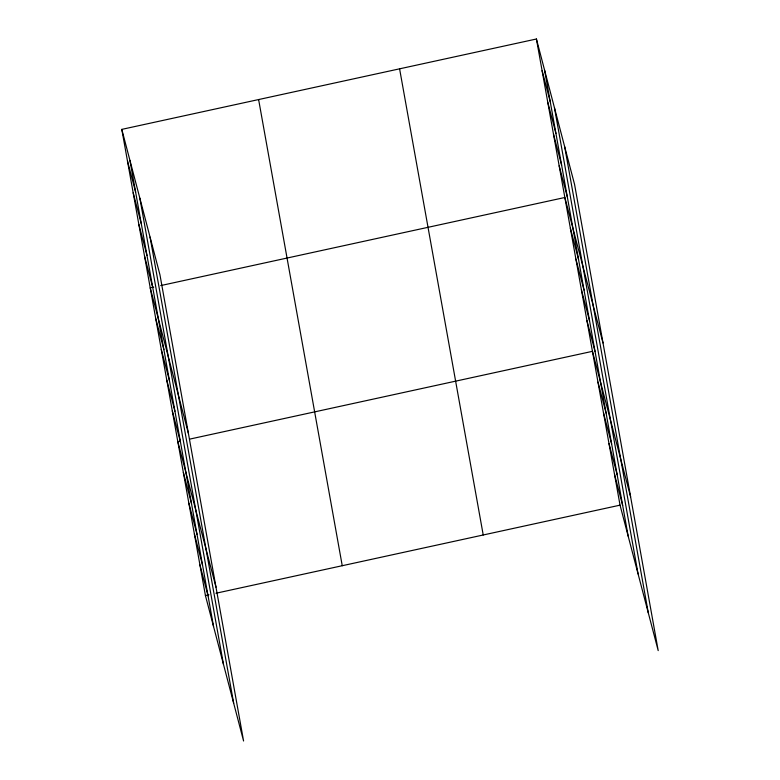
<?xml version="1.0" encoding="UTF-8"?>
<svg xmlns="http://www.w3.org/2000/svg" width="780" height="780" viewBox="0 0 780 780"><rect width="100%" height="100%" fill="white"/><g stroke="black" fill="none" stroke-linecap="round" stroke-linejoin="round"><path stroke-width="1.17" d="M121.797 129.382L159.958 274.843L243.584 741L205.423 595.54L121.797 129.382L536.416 39L574.577 184.46L658.203 650.617L620.042 505.157L536.416 39M153.738 287.108L150.228 287.878L188.389 433.329M160.758 285.577L564.847 197.496L603.008 342.956M180.17 441.197L177.83 441.704L215.992 587.164M189.52 439.159L592.449 351.331L630.601 496.792M205.423 595.54L208.933 594.779M215.943 593.249L620.042 505.157M542.1 70.697L550.251 101.741M547.794 102.394L555.935 133.439M553.478 134.101L561.62 165.136M559.163 165.799L567.304 196.843M570.365 228.257L578.516 259.301M575.884 259.028L584.035 290.072M581.402 289.799L589.553 320.834M586.921 320.56L595.072 351.604M597.967 382.093L606.109 413.137M603.486 412.864L611.627 443.908M609.005 443.625L617.146 474.669M614.523 474.396L622.664 505.44M127.481 161.08L135.632 192.124M133.175 192.777L141.316 223.821M138.859 224.474L147.001 255.518M144.544 256.171L152.685 287.215M155.746 318.64L163.897 349.684M161.265 349.411L169.416 380.455M166.793 380.172L174.934 411.216M172.312 410.943L180.453 441.987M183.349 472.475L191.49 503.519M188.867 503.236L197.008 534.28M194.386 534.008L202.527 565.051M199.904 564.769L208.046 595.813M564.671 146.698L648.297 612.865M554.463 107.796L638.089 573.963M544.557 70.044L628.183 536.201M399.594 68.825L483.22 534.983M258.619 99.557L342.244 565.715M150.053 237.081L233.678 703.238M139.844 198.178L223.47 664.346M129.938 160.426L213.564 626.584"/></g></svg>
